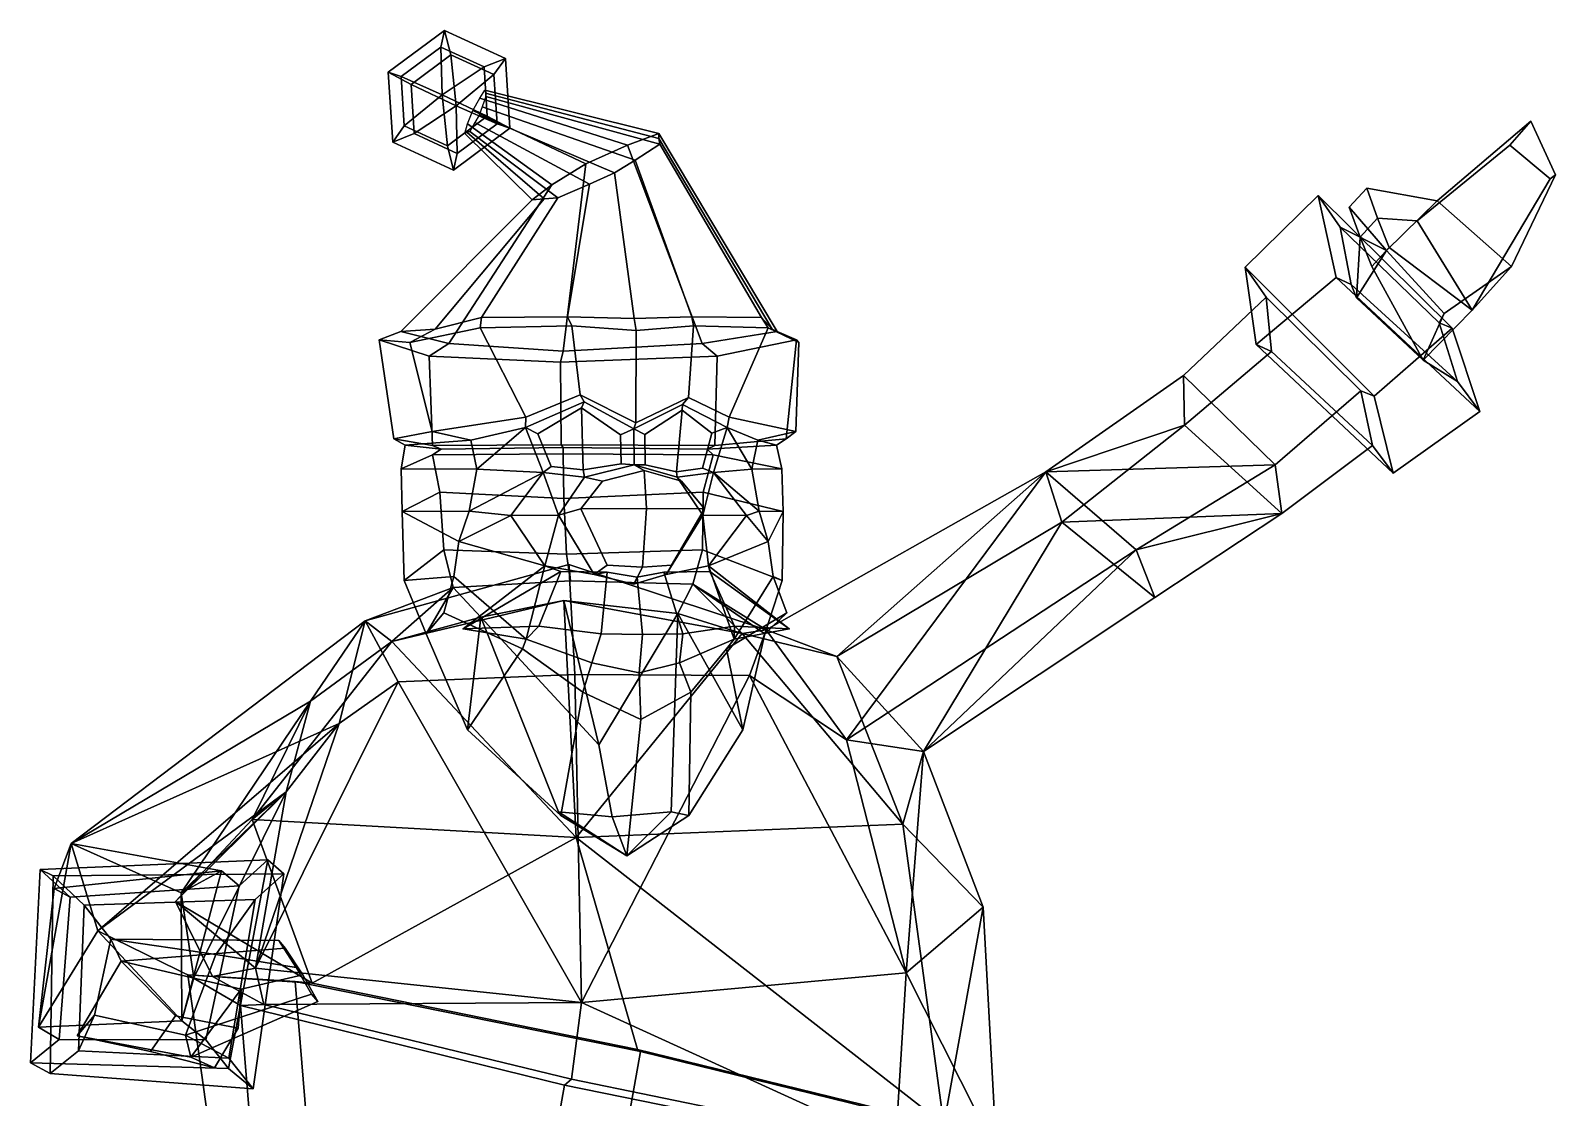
# Model space of a CAD drawing. Extents: x -173 to 304, y -159 to 346.
# Drawn here: x -172.7 to 303.9, y 11.9 to 345.6 of the extents above; entities that cross this region are included whole.
import ezdxf

# ---------------------------------------------------------------- set-up
doc = ezdxf.new("R2010")
doc.units = 0

msp = doc.modelspace()

# ---------------------------------------------------------------- linework, layer by layer
for p in [(-37.496025, 158.506531, 104.708649), (64.458618, 158.506531, 84.150986)]:
    msp.add_point(p)
for points in [[(-41.283913, 338.023224, 73.607979), (-43.246208, 345.615784, 59.832123), (-60.857697, 332.538391, 60.639252), (-53.737171, 328.776123, 74.178711)], [(-44.385933, 340.428711, 44.896694), (-56.839191, 331.18161, 45.467422), (-60.857697, 332.538391, 60.639252), (-43.246208, 345.615784, 59.832123)], [(-24.230688, 336.877014, 57.045498), (-30.939983, 334.249481, 42.926258), (-44.385933, 340.428711, 44.896694), (-43.246208, 345.615784, 59.832123)], [(-24.230688, 336.877014, 57.045498), (-43.246208, 345.615784, 59.832123), (-41.283913, 338.023224, 73.607979), (-27.837961, 331.843994, 71.637543)], [(-44.035641, 325.500549, 37.550667), (-56.839191, 331.18161, 45.467422), (-44.385933, 340.428711, 44.896694)], [(-30.939983, 334.249481, 42.926258), (-44.035641, 325.500549, 37.550667), (-44.385933, 340.428711, 44.896694)], [(-39.648716, 322.098663, 78.154572), (-41.283913, 338.023224, 73.607979), (-53.737171, 328.776123, 74.178711)], [(-29.947235, 318.82312, 41.526546), (-44.035641, 325.500549, 37.550667), (-30.939983, 334.249481, 42.926258)], [(-27.837961, 331.843994, 71.637543), (-41.283913, 338.023224, 73.607979), (-39.648716, 322.098663, 78.154572)], [(-22.826738, 315.060852, 55.06601), (-29.947235, 318.82312, 41.526546), (-30.939983, 334.249481, 42.926258), (-24.230688, 336.877014, 57.045498)], [(-22.826738, 315.060852, 55.06601), (-24.230688, 336.877014, 57.045498), (-27.837961, 331.843994, 71.637543), (-26.845215, 316.417633, 70.237831)], [(-52.744358, 313.349762, 72.778992), (-53.737171, 328.776123, 74.178711), (-60.857697, 332.538391, 60.639252), (-59.45372, 310.722229, 58.659763)], [(-55.846378, 315.755249, 44.067703), (-59.45372, 310.722229, 58.659763), (-60.857697, 332.538391, 60.639252), (-56.839191, 331.18161, 45.467422)], [(-44.035641, 325.500549, 37.550667), (-55.846378, 315.755249, 44.067703), (-56.839191, 331.18161, 45.467422)], [(-26.845215, 316.417633, 70.237831), (-27.837961, 331.843994, 71.637543), (-39.648716, 322.098663, 78.154572)], [(-42.400425, 309.576019, 42.097271), (-55.846378, 315.755249, 44.067703), (-44.035641, 325.500549, 37.550667)], [(-39.648716, 322.098663, 78.154572), (-53.737171, 328.776123, 74.178711), (-52.744358, 313.349762, 72.778992)], [(-29.947235, 318.82312, 41.526546), (-42.400425, 309.576019, 42.097271), (-44.035641, 325.500549, 37.550667)], [(-32.2939, 324.490021, 51.79018), (13.93744, 309.762726, 31.204933), (0.891523, 303.946228, 25.277655), (-34.441807, 320.638306, 49.308758)], [(-30.636913, 326.910767, 55.362747), (23.683327, 313.350616, 41.300564), (13.93744, 309.762726, 31.204933), (-32.2939, 324.490021, 51.79018)], [(-31.504763, 321.708954, 65.336769), (16.304045, 305.047699, 75.464516), (24.026379, 310.037445, 67.397293), (-30.340448, 324.921722, 63.29504)], [(-30.523581, 325.981689, 58.903038), (23.716928, 311.808594, 52.96854), (23.683327, 313.350616, 41.300564), (-30.636913, 326.910767, 55.362747)], [(-30.340448, 324.921722, 63.29504), (24.026379, 310.037445, 67.397293), (23.716928, 311.808594, 52.96854), (-30.523581, 325.981689, 58.903038)], [(-39.298405, 307.170532, 70.808556), (-39.648716, 322.098663, 78.154572), (-52.744358, 313.349762, 72.778992)], [(-26.845215, 316.417633, 70.237831), (-39.648716, 322.098663, 78.154572), (-39.298405, 307.170532, 70.808556)], [(-36.059605, 316.382751, 51.517788), (-34.441807, 320.638306, 49.308758), (0.891523, 303.946228, 25.277655), (-9.717953, 297.353638, 34.39558)], [(-32.498329, 319.157806, 66.505608), (9.82434, 301.100739, 80.438652), (16.304045, 305.047699, 75.464516), (-31.504763, 321.708954, 65.336769)], [(-40.438198, 301.983459, 55.873135), (-59.45372, 310.722229, 58.659763), (-55.846378, 315.755249, 44.067703), (-42.400425, 309.576019, 42.097271)], [(-22.826738, 315.060852, 55.06601), (-40.438198, 301.983459, 55.873135), (-42.400425, 309.576019, 42.097271), (-29.947235, 318.82312, 41.526546)], [(-22.826738, 315.060852, 55.06601), (-26.845215, 316.417633, 70.237831), (-39.298405, 307.170532, 70.808556), (-40.438198, 301.983459, 55.873135)], [(-36.929798, 313.36264, 54.907555), (-36.059605, 316.382751, 51.517788), (-9.717953, 297.353638, 34.39558), (-15.847307, 292.613739, 46.632465)], [(-33.774654, 316.822052, 65.172577), (-35.42347, 313.978363, 62.927364), (-7.904125, 293.287384, 71.704086), (2.045051, 297.567749, 77.387772)], [(-32.498329, 319.157806, 66.505608), (-33.774654, 316.822052, 65.172577), (2.045051, 297.567749, 77.387772), (9.82434, 301.100739, 80.438652)], [(289.62912, 309.755737, 59.337585), (296.177155, 317.232819, 46.43985), (266.977142, 292.312561, 10.718139), (260.639832, 286.055115, 40.45845)], [(303.915253, 300.445343, 37.965382), (290.173737, 271.771637, 2.652299), (266.977142, 292.312561, 10.718139), (296.177155, 317.232819, 46.43985)], [(302.201385, 299.244263, 55.131836), (303.915253, 300.445343, 37.965382), (296.177155, 317.232819, 46.43985), (289.62912, 309.755737, 59.337585)], [(-40.438198, 301.983459, 55.873135), (-39.298405, 307.170532, 70.808556), (-52.744358, 313.349762, 72.778992), (-59.45372, 310.722229, 58.659763)], [(-36.238209, 313.678528, 58.489674), (-36.929798, 313.36264, 54.907555), (-15.847307, 292.613739, 46.632465), (-12.181216, 292.977234, 57.810493)], [(-35.42347, 313.978363, 62.927364), (-36.238209, 313.678528, 58.489674), (-12.181216, 292.977234, 57.810493), (-7.904125, 293.287384, 71.704086)], [(37.239452, 247.776489, 10.051668), (13.93744, 309.762726, 31.204933), (23.683327, 313.350616, 41.300564), (60.648533, 251.505951, 27.047365)], [(55.76358, 255.835754, 80.28035), (24.026379, 310.037445, 67.397293), (16.304045, 305.047699, 75.464516), (33.957001, 256.034882, 97.906593)], [(60.648533, 251.505951, 27.047365), (23.683327, 313.350616, 41.300564), (23.716928, 311.808594, 52.96854), (59.086861, 252.239502, 51.023582)], [(59.086861, 252.239502, 51.023582), (23.716928, 311.808594, 52.96854), (24.026379, 310.037445, 67.397293), (55.76358, 255.835754, 80.28035)], [(-6.161663, 245.354004, -0.945846), (0.891523, 303.946228, 25.277655), (13.93744, 309.762726, 31.204933), (37.239452, 247.776489, 10.051668)], [(16.025425, 255.536102, 109.089844), (33.957001, 256.034882, 97.906593), (16.304045, 305.047699, 75.464516), (9.82434, 301.100739, 80.438652)], [(302.201385, 299.244263, 55.131836), (289.62912, 309.755737, 59.337585), (260.639832, 286.055115, 40.45845), (277.84729, 258.205719, 25.811733)], [(-6.161663, 245.354004, -0.945846), (-41.909847, 247.776489, 26.010967), (-9.717953, 297.353638, 34.39558), (0.891523, 303.946228, 25.277655)], [(16.025425, 255.536102, 109.089844), (9.82434, 301.100739, 80.438652), (2.045051, 297.567749, 77.387772), (-4.838723, 256.034882, 105.729179)], [(302.201385, 299.244263, 55.131836), (277.84729, 258.205719, 25.811733), (290.173737, 271.771637, 2.652299), (303.915253, 300.445343, 37.965382)], [(-41.909847, 247.776489, 26.010967), (-56.903709, 251.505951, 50.750053), (-15.847307, 292.613739, 46.632465), (-9.717953, 297.353638, 34.39558)], [(-31.771837, 255.835754, 97.930588), (-4.838723, 256.034882, 105.729179), (2.045051, 297.567749, 77.387772), (-7.904125, 293.287384, 71.704086)], [(248.291458, 286.901703, 52.864918), (244.941635, 296.300201, 48.99934), (239.457748, 290.388, 43.025261), (242.869614, 280.968506, 46.820148)], [(244.941635, 296.300201, 48.99934), (266.977142, 292.312561, 10.718139), (251.080414, 276.803833, -2.420623), (239.457748, 290.388, 43.025261)], [(248.291458, 286.901703, 52.864918), (260.639832, 286.055115, 40.45845), (266.977142, 292.312561, 10.718139), (244.941635, 296.300201, 48.99934)], [(-56.903709, 251.505951, 50.750053), (-46.172901, 252.239502, 72.247673), (-12.181216, 292.977234, 57.810493), (-15.847307, 292.613739, 46.632465)], [(-46.172901, 252.239502, 72.247673), (-31.771837, 255.835754, 97.930588), (-7.904125, 293.287384, 71.704086), (-12.181216, 292.977234, 57.810493)], [(210.379242, 247.448669, 43.227974), (235.405975, 268.419342, 48.809624), (229.72438, 294.009521, -19.296024), (206.929733, 271.631866, -24.691301)], [(271.63736, 252.481293, -38.86792), (247.202591, 231.250183, -45.882088), (206.929733, 271.631866, -24.691301), (229.72438, 294.009521, -19.296024)], [(235.405975, 268.419342, 48.809624), (240.062347, 266.222992, 38.039501), (236.609955, 284.138611, -12.936329), (229.72438, 294.009521, -19.296024)], [(271.63736, 252.481293, -38.86792), (229.72438, 294.009521, -19.296024), (236.609955, 284.138611, -12.936329), (267.510376, 254.148712, -28.382877)], [(290.173737, 271.771637, 2.652299), (269.173401, 257.146545, -5.994329), (251.080414, 276.803833, -2.420623), (266.977142, 292.312561, 10.718139)], [(242.869614, 280.968506, 46.820148), (239.457748, 290.388, 43.025261), (251.080414, 276.803833, -2.420623), (241.731888, 262.039368, 18.369913)], [(251.978378, 277.774536, 56.242447), (248.291458, 286.901703, 52.864918), (242.869614, 280.968506, 46.820148), (246.484116, 271.843079, 50.244354)], [(251.978378, 277.774536, 56.242447), (277.84729, 258.205719, 25.811733), (260.639832, 286.055115, 40.45845), (248.291458, 286.901703, 52.864918)], [(241.731888, 262.039368, 18.369913), (251.080414, 276.803833, -2.420623), (236.609955, 284.138611, -12.936329), (240.062347, 266.222992, 38.039501)], [(269.173401, 257.146545, -5.994329), (267.510376, 254.148712, -28.382877), (236.609955, 284.138611, -12.936329), (251.080414, 276.803833, -2.420623)], [(246.484116, 271.843079, 50.244354), (242.869614, 280.968506, 46.820148), (241.731888, 262.039368, 18.369913), (262.544037, 242.534973, 12.062569)], [(251.978378, 277.774536, 56.242447), (246.484116, 271.843079, 50.244354), (262.544037, 242.534973, 12.062569), (277.84729, 258.205719, 25.811733)], [(277.84729, 258.205719, 25.811733), (262.544037, 242.534973, 12.062569), (269.173401, 257.146545, -5.994329), (290.173737, 271.771637, 2.652299)], [(210.379242, 247.448669, 43.227974), (206.929733, 271.631866, -24.691301), (213.471085, 262.22406, -18.547455), (215.139481, 245.183838, 32.283344)], [(247.202591, 231.250183, -45.882088), (243.035965, 232.912262, -35.224274), (213.471085, 262.22406, -18.547455), (206.929733, 271.631866, -24.691301)], [(253.195465, 207.1633, 11.79357), (280.316284, 226.493927, 19.438385), (235.405975, 268.419342, 48.809624), (210.379242, 247.448669, 43.227974)], [(280.316284, 226.493927, 19.438385), (273.286713, 235.902344, 15.196597), (240.062347, 266.222992, 38.039501), (235.405975, 268.419342, 48.809624)], [(187.617676, 237.738525, -24.816879), (187.959061, 222.2388, 26.0058), (215.139481, 245.183838, 32.283344), (213.471085, 262.22406, -18.547455)], [(243.035965, 232.912262, -35.224274), (216.344604, 209.752075, -42.685368), (187.617676, 237.738525, -24.816879), (213.471085, 262.22406, -18.547455)], [(262.544037, 242.534973, 12.062569), (241.731888, 262.039368, 18.369913), (240.062347, 266.222992, 38.039501), (273.286713, 235.902344, 15.196597)], [(-32.142864, 252.659241, 102.375885), (-31.771837, 255.835754, 97.930588), (-46.172901, 252.239502, 72.247673), (-54.120277, 248.0513, 74.818253)], [(-17.886637, 224.675812, 102.717651), (-32.142864, 252.659241, 102.375885), (-54.120277, 248.0513, 74.818253), (-47.122204, 220.213684, 89.049683)], [(-3.543933, 253.24469, 110.184273), (-4.838723, 256.034882, 105.729179), (-31.771837, 255.835754, 97.930588), (-32.142864, 252.659241, 102.375885)], [(-0.875828, 231.631287, 111.49279), (-3.543933, 253.24469, 110.184273), (-32.142864, 252.659241, 102.375885), (-17.886637, 224.675812, 102.717651)], [(16.657692, 251.819489, 112.225533), (16.025425, 255.536102, 109.089844), (-4.838723, 256.034882, 105.729179), (-3.543933, 253.24469, 110.184273)], [(16.476906, 222.883392, 111.328934), (16.657692, 251.819489, 112.225533), (-3.543933, 253.24469, 110.184273), (-0.875828, 231.631287, 111.49279)], [(16.657692, 251.819489, 112.225533), (34.489799, 253.24469, 102.515327), (33.957001, 256.034882, 97.906593), (16.025425, 255.536102, 109.089844)], [(16.476906, 222.883392, 111.328934), (32.929108, 230.824066, 104.656395), (34.489799, 253.24469, 102.515327), (16.657692, 251.819489, 112.225533)], [(32.929108, 230.824066, 104.656395), (45.673222, 224.675812, 89.901749), (57.828236, 252.659241, 84.234528), (34.489799, 253.24469, 102.515327)], [(34.489799, 253.24469, 102.515327), (57.828236, 252.659241, 84.234528), (55.76358, 255.835754, 80.28035), (33.957001, 256.034882, 97.906593)], [(45.673222, 224.675812, 89.901749), (66.47303, 220.213684, 66.144859), (67.409393, 248.0513, 50.313572), (57.828236, 252.659241, 84.234528)], [(57.828236, 252.659241, 84.234528), (67.409393, 248.0513, 50.313572), (59.086861, 252.239502, 51.023582), (55.76358, 255.835754, 80.28035)], [(262.544037, 242.534973, 12.062569), (273.286713, 235.902344, 15.196597), (267.510376, 254.148712, -28.382877), (269.173401, 257.146545, -5.994329)], [(280.316284, 226.493927, 19.438385), (271.63736, 252.481293, -38.86792), (267.510376, 254.148712, -28.382877), (273.286713, 235.902344, 15.196597)], [(-54.120277, 248.0513, 74.818253), (-46.172901, 252.239502, 72.247673), (-56.903709, 251.505951, 50.750053), (-63.669109, 248.928925, 50.357964)], [(-63.669109, 248.928925, 50.357964), (-56.903709, 251.505951, 50.750053), (-41.909847, 247.776489, 26.010967), (-48.102051, 243.73584, 23.272282)], [(-47.122204, 220.213684, 89.049683), (-54.120277, 248.0513, 74.818253), (-63.669109, 248.928925, 50.357964), (-59.074295, 217.972473, 52.912022)], [(-59.074295, 217.972473, 52.912022), (-63.669109, 248.928925, 50.357964), (-48.102051, 243.73584, 23.272282), (-47.090946, 215.873901, 23.75709)], [(66.733368, 248.928925, 24.064211), (41.886539, 243.73584, 5.127398), (37.239452, 247.776489, 10.051668), (60.648533, 251.505951, 27.047365)], [(63.487312, 217.972473, 28.199266), (41.142315, 215.873901, 5.966144), (41.886539, 243.73584, 5.127398), (66.733368, 248.928925, 24.064211)], [(67.409393, 248.0513, 50.313572), (66.733368, 248.928925, 24.064211), (60.648533, 251.505951, 27.047365), (59.086861, 252.239502, 51.023582)], [(66.47303, 220.213684, 66.144859), (63.487312, 217.972473, 28.199266), (66.733368, 248.928925, 24.064211), (67.409393, 248.0513, 50.313572)], [(253.195465, 207.1633, 11.79357), (247.202591, 231.250183, -45.882088), (271.63736, 252.481293, -38.86792), (280.316284, 226.493927, 19.438385)], [(-48.102051, 243.73584, 23.272282), (-41.909847, 247.776489, 26.010967), (-6.161663, 245.354004, -0.945846), (-7.078587, 241.850586, -5.493284)], [(-47.090946, 215.873901, 23.75709), (-48.102051, 243.73584, 23.272282), (-7.078587, 241.850586, -5.493284), (-6.881846, 216.07074, -4.517563)], [(41.886539, 243.73584, 5.127398), (-7.078587, 241.850586, -5.493284), (-6.161663, 245.354004, -0.945846), (37.239452, 247.776489, 10.051668)], [(41.142315, 215.873901, 5.966144), (-6.881846, 216.07074, -4.517563), (-7.078587, 241.850586, -5.493284), (41.886539, 243.73584, 5.127398)], [(187.959061, 222.2388, 26.0058), (218.432999, 194.612915, 0.110539), (246.681824, 215.876312, 7.87964), (215.139481, 245.183838, 32.283344)], [(253.195465, 207.1633, 11.79357), (210.379242, 247.448669, 43.227974), (215.139481, 245.183838, 32.283344), (246.681824, 215.876312, 7.87964)], [(187.959061, 222.2388, 26.0058), (187.617676, 237.738525, -24.816879), (144.645447, 207.61319, -14.158962)], [(216.344604, 209.752075, -42.685368), (144.645447, 207.61319, -14.158962), (187.617676, 237.738525, -24.816879)], [(-0.875828, 231.631287, 111.49279), (-17.886637, 224.675812, 102.717651), (-17.976326, 221.4245, 100.791954), (0.355167, 229.454041, 109.66143)], [(-0.426419, 227.623535, 107.094772), (0.355167, 229.454041, 109.66143), (-17.976326, 221.4245, 100.791954), (-14.108002, 219.497131, 99.63475)], [(16.476906, 222.883392, 111.328934), (-0.875828, 231.631287, 111.49279), (0.355167, 229.454041, 109.66143), (15.880386, 221.075012, 108.370529)], [(-0.426419, 227.623535, 107.094772), (11.762663, 219.214417, 106.086624), (15.880386, 221.075012, 108.370529), (0.355167, 229.454041, 109.66143)], [(16.476906, 222.883392, 111.328934), (15.880386, 221.075012, 108.370529), (31.084614, 228.64682, 103.44516), (32.929108, 230.824066, 104.656395)], [(32.929108, 230.824066, 104.656395), (31.084614, 228.64682, 103.44516), (45.009659, 221.4245, 88.091751), (45.673222, 224.675812, 89.901749)], [(218.432999, 194.612915, 0.110539), (216.344604, 209.752075, -42.685368), (243.035965, 232.912262, -35.224274), (246.681824, 215.876312, 7.87964)], [(253.195465, 207.1633, 11.79357), (246.681824, 215.876312, 7.87964), (243.035965, 232.912262, -35.224274), (247.202591, 231.250183, -45.882088)], [(-35.10878, 217.546173, 87.080986), (-17.976326, 221.4245, 100.791954), (-17.886637, 224.675812, 102.717651), (-47.122204, 220.213684, 89.049683)], [(-0.000454, 208.180939, 104.657249), (-0.426419, 227.623535, 107.094772), (-14.108002, 219.497131, 99.63475), (-9.912318, 209.239624, 101.485962)], [(11.762663, 219.214417, 106.086624), (-0.426419, 227.623535, 107.094772), (-0.000454, 208.180939, 104.657249), (11.885447, 210.079224, 106.695564)], [(31.014458, 226.933502, 100.532822), (31.084614, 228.64682, 103.44516), (15.880386, 221.075012, 108.370529), (19.271719, 219.329224, 104.759392)], [(19.271719, 219.329224, 104.759392), (19.431765, 209.802002, 105.553131), (29.183376, 207.584137, 98.114792), (31.014458, 226.933502, 100.532822)], [(29.183376, 207.584137, 98.114792), (37.319611, 208.733459, 90.08773), (40.267666, 219.677734, 86.120552), (31.014458, 226.933502, 100.532822)], [(31.014458, 226.933502, 100.532822), (40.267666, 219.677734, 86.120552), (45.009659, 221.4245, 88.091751), (31.084614, 228.64682, 103.44516)], [(54.635391, 217.546173, 68.98539), (66.47303, 220.213684, 66.144859), (45.673222, 224.675812, 89.901749), (45.009659, 221.4245, 88.091751)], [(-47.122204, 220.213684, 89.049683), (-59.074295, 217.972473, 52.912022), (-55.598186, 215.929016, 53.428001), (-35.10878, 217.546173, 87.080986)], [(-33.138683, 208.421509, 86.870903), (-17.976326, 221.4245, 100.791954), (-35.10878, 217.546173, 87.080986)], [(-12.504834, 207.375, 102.984024), (-17.976326, 221.4245, 100.791954), (-33.138683, 208.421509, 86.870903)], [(-9.912318, 209.239624, 101.485962), (-14.108002, 219.497131, 99.63475), (-17.976326, 221.4245, 100.791954), (-12.504834, 207.375, 102.984024)], [(11.885447, 210.079224, 106.695564), (16.031761, 209.753601, 109.121269), (15.880386, 221.075012, 108.370529), (11.762663, 219.214417, 106.086624)], [(19.431765, 209.802002, 105.553131), (19.271719, 219.329224, 104.759392), (15.880386, 221.075012, 108.370529), (16.031761, 209.753601, 109.121269)], [(37.319611, 208.733459, 90.08773), (40.815155, 207.375, 92.232826), (45.009659, 221.4245, 88.091751), (40.267666, 219.677734, 86.120552)], [(40.815155, 207.375, 92.232826), (52.73782, 208.421509, 69.555168), (45.009659, 221.4245, 88.091751)], [(52.73782, 208.421509, 69.555168), (54.635391, 217.546173, 68.98539), (45.009659, 221.4245, 88.091751)], [(66.47303, 220.213684, 66.144859), (54.635391, 217.546173, 68.98539), (60.482769, 215.929016, 30.021975), (63.487312, 217.972473, 28.199266)], [(187.959061, 222.2388, 26.0058), (144.645447, 207.61319, -14.158962), (149.619995, 191.848267, 30.580355)], [(218.432999, 194.612915, 0.110539), (187.959061, 222.2388, 26.0058), (149.619995, 191.848267, 30.580355)], [(-59.074295, 217.972473, 52.912022), (-47.090946, 215.873901, 23.75709), (-44.357807, 214.736633, 24.228065), (-55.598186, 215.929016, 53.428001)], [(-35.10878, 217.546173, 87.080986), (-55.598186, 215.929016, 53.428001), (-56.871418, 208.489899, 54.72467), (-33.138683, 208.421509, 86.870903)], [(-56.871418, 208.489899, 54.72467), (-55.598186, 215.929016, 53.428001), (-44.357807, 214.736633, 24.228065), (-47.073097, 212.895996, 22.460569)], [(-47.090946, 215.873901, 23.75709), (-6.881846, 216.07074, -4.517563), (-6.168934, 215.228943, -0.981917), (-44.357807, 214.736633, 24.228065)], [(-47.073097, 212.895996, 22.460569), (-44.357807, 214.736633, 24.228065), (-6.168934, 215.228943, -0.981917), (-6.204508, 213.190247, -1.158346)], [(41.142315, 215.873901, 5.966144), (38.805244, 214.736633, 7.459453), (-6.168934, 215.228943, -0.981917), (-6.881846, 216.07074, -4.517563)], [(40.623428, 212.895996, 4.777848), (-6.204508, 213.190247, -1.158346), (-6.168934, 215.228943, -0.981917), (38.805244, 214.736633, 7.459453)], [(63.487312, 217.972473, 28.199266), (60.482769, 215.929016, 30.021975), (38.805244, 214.736633, 7.459453), (41.142315, 215.873901, 5.966144)], [(62.158989, 208.489899, 30.723928), (40.623428, 212.895996, 4.777848), (38.805244, 214.736633, 7.459453), (60.482769, 215.929016, 30.021975)], [(54.635391, 217.546173, 68.98539), (52.73782, 208.421509, 69.555168), (62.158989, 208.489899, 30.723928), (60.482769, 215.929016, 30.021975)], [(-56.525936, 195.246643, 56.548283), (-56.871418, 208.489899, 54.72467), (-47.073097, 212.895996, 22.460569), (-44.73214, 201.238708, 20.183874)], [(-44.73214, 201.238708, 20.183874), (-47.073097, 212.895996, 22.460569), (-6.204508, 213.190247, -1.158346), (-5.983163, 199.282532, -0.060623)], [(37.583138, 201.238708, 3.586203), (-5.983163, 199.282532, -0.060623), (-6.204508, 213.190247, -1.158346), (40.623428, 212.895996, 4.777848)], [(-0.000454, 208.180939, 104.657249), (0.455121, 205.940918, 106.750237), (16.031761, 209.753601, 109.121269), (11.885447, 210.079224, 106.695564)], [(19.122152, 208.016052, 123.140671), (16.031761, 209.753601, 109.121269), (0.455121, 205.940918, 106.750237), (6.036869, 204.668732, 122.107315)], [(29.183376, 207.584137, 98.114792), (19.431765, 209.802002, 105.553131), (16.031761, 209.753601, 109.121269), (29.472479, 205.940918, 100.899307)], [(19.122152, 208.016052, 123.140671), (30.784548, 204.668732, 117.117302), (29.472479, 205.940918, 100.899307), (16.031761, 209.753601, 109.121269)], [(62.54718, 195.246643, 32.538933), (37.583138, 201.238708, 3.586203), (40.623428, 212.895996, 4.777848), (62.158989, 208.489899, 30.723928)], [(216.344604, 209.752075, -42.685368), (172.849854, 183.180084, -28.567759), (144.645447, 207.61319, -14.158962)], [(218.432999, 194.612915, 0.110539), (172.849854, 183.180084, -28.567759), (216.344604, 209.752075, -42.685368)], [(-33.138683, 208.421509, 86.870903), (-56.871418, 208.489899, 54.72467), (-56.525936, 195.246643, 56.548283), (-35.625412, 195.329956, 86.891663)], [(-35.625412, 195.329956, 86.891663), (-12.504834, 207.375, 102.984024), (-33.138683, 208.421509, 86.870903)], [(-22.557676, 193.946106, 107.917679), (-12.504834, 207.375, 102.984024), (-35.625412, 195.329956, 86.891663)], [(-22.557676, 193.946106, 107.917679), (-7.614245, 194.025269, 108.002953), (-12.504834, 207.375, 102.984024)], [(-0.000454, 208.180939, 104.657249), (-9.912318, 209.239624, 101.485962), (-12.504834, 207.375, 102.984024), (0.455121, 205.940918, 106.750237)], [(-7.614245, 194.025269, 108.002953), (0.455121, 205.940918, 106.750237), (-12.504834, 207.375, 102.984024)], [(-0.704619, 196.077698, 124.474243), (6.036869, 204.668732, 122.107315), (0.455121, 205.940918, 106.750237), (-7.614245, 194.025269, 108.002953)], [(19.881172, 196.101746, 126.904991), (19.122152, 208.016052, 123.140671), (6.036869, 204.668732, 122.107315), (-0.704619, 196.077698, 124.474243)], [(19.881172, 196.101746, 126.904991), (37.9165, 196.077698, 116.686859), (30.784548, 204.668732, 117.117302), (19.122152, 208.016052, 123.140671)], [(29.183376, 207.584137, 98.114792), (29.472479, 205.940918, 100.899307), (40.815155, 207.375, 92.232826), (37.319611, 208.733459, 90.08773)], [(37.396782, 194.025269, 98.927139), (40.815155, 207.375, 92.232826), (29.472479, 205.940918, 100.899307)], [(37.9165, 196.077698, 116.686859), (37.396782, 194.025269, 98.927139), (29.472479, 205.940918, 100.899307), (30.784548, 204.668732, 117.117302)], [(51.139534, 193.946106, 93.057716), (40.815155, 207.375, 92.232826), (37.396782, 194.025269, 98.927139)], [(55.038292, 195.329956, 68.610657), (52.73782, 208.421509, 69.555168), (40.815155, 207.375, 92.232826)], [(51.139534, 193.946106, 93.057716), (55.038292, 195.329956, 68.610657), (40.815155, 207.375, 92.232826)], [(52.73782, 208.421509, 69.555168), (55.038292, 195.329956, 68.610657), (62.54718, 195.246643, 32.538933), (62.158989, 208.489899, 30.723928)], [(79.325607, 149.852173, 36.84972), (144.645447, 207.61319, -14.158962), (57.183811, 158.181702, -19.75561)], [(82.344208, 123.844482, -36.384079), (57.183811, 158.181702, -19.75561), (144.645447, 207.61319, -14.158962)], [(79.325607, 149.852173, 36.84972), (149.619995, 191.848267, 30.580355), (144.645447, 207.61319, -14.158962)], [(82.344208, 123.844482, -36.384079), (144.645447, 207.61319, -14.158962), (172.849854, 183.180084, -28.567759)], [(-55.933014, 173.665527, 57.281212), (-56.525936, 195.246643, 56.548283), (-44.73214, 201.238708, 20.183874), (-43.466751, 183.185272, 22.448946)], [(-43.466751, 183.185272, 22.448946), (-44.73214, 201.238708, 20.183874), (-5.983163, 199.282532, -0.060623), (-5.191408, 181.819397, 3.866048)], [(37.294373, 183.185272, 6.164649), (-5.191408, 181.819397, 3.866048), (-5.983163, 199.282532, -0.060623), (37.583138, 201.238708, 3.586203)], [(62.284615, 173.665527, 33.444355), (37.294373, 183.185272, 6.164649), (37.583138, 201.238708, 3.586203), (62.54718, 195.246643, 32.538933)], [(7.492544, 178.453156, 117.447517), (-0.704619, 196.077698, 124.474243), (-7.614245, 194.025269, 108.002953), (3.512118, 175.449829, 105.042572)], [(18.595634, 177.804077, 120.529434), (19.881172, 196.101746, 126.904991), (-0.704619, 196.077698, 124.474243), (7.492544, 178.453156, 117.447517)], [(18.595634, 177.804077, 120.529434), (27.636871, 178.453156, 113.385704), (37.9165, 196.077698, 116.686859), (19.881172, 196.101746, 126.904991)], [(27.636871, 178.453156, 113.385704), (25.992599, 175.449829, 100.509705), (37.396782, 194.025269, 98.927139), (37.9165, 196.077698, 116.686859)], [(-35.625412, 195.329956, 86.891663), (-56.525936, 195.246643, 56.548283), (-38.787003, 185.822998, 86.723976)], [(-40.37854, 174.892029, 86.95472), (-38.787003, 185.822998, 86.723976), (-56.525936, 195.246643, 56.548283), (-55.933014, 173.665527, 57.281212)], [(-38.787003, 185.822998, 86.723976), (-22.557676, 193.946106, 107.917679), (-35.625412, 195.329956, 86.891663)], [(-11.980236, 178.213654, 102.21154), (-22.557676, 193.946106, 107.917679), (-38.787003, 185.822998, 86.723976)], [(-11.980236, 178.213654, 102.21154), (-7.614245, 194.025269, 108.002953), (-22.557676, 193.946106, 107.917679)], [(3.512118, 175.449829, 105.042572), (-7.614245, 194.025269, 108.002953), (-11.980236, 178.213654, 102.21154)], [(25.992599, 175.449829, 100.509705), (39.177364, 178.213654, 91.896355), (37.396782, 194.025269, 98.927139)], [(39.177364, 178.213654, 91.896355), (51.139534, 193.946106, 93.057716), (37.396782, 194.025269, 98.927139)], [(39.177364, 178.213654, 91.896355), (57.887867, 185.822998, 67.230904), (51.139534, 193.946106, 93.057716)], [(57.887867, 185.822998, 67.230904), (55.038292, 195.329956, 68.610657), (51.139534, 193.946106, 93.057716)], [(55.038292, 195.329956, 68.610657), (57.887867, 185.822998, 67.230904), (62.54718, 195.246643, 32.538933)], [(59.444462, 174.892029, 66.826874), (62.284615, 173.665527, 33.444355), (62.54718, 195.246643, 32.538933), (57.887867, 185.822998, 67.230904)], [(106.396942, 120.148743, 2.873093), (149.619995, 191.848267, 30.580355), (79.325607, 149.852173, 36.84972)], [(178.696472, 168.271301, 9.074382), (149.619995, 191.848267, 30.580355), (106.396942, 120.148743, 2.873093)], [(218.432999, 194.612915, 0.110539), (149.619995, 191.848267, 30.580355), (178.696472, 168.271301, 9.074382)], [(218.432999, 194.612915, 0.110539), (178.696472, 168.271301, 9.074382), (172.849854, 183.180084, -28.567759)], [(-48.997593, 156.958466, 59.659317), (-55.933014, 173.665527, 57.281212), (-43.466751, 183.185272, 22.448946), (-40.579861, 171.384766, 15.230536)], [(-40.579861, 171.384766, 15.230536), (-43.466751, 183.185272, 22.448946), (-5.191408, 181.819397, 3.866048), (-3.933838, 173.469543, -6.442334)], [(-40.37854, 174.892029, 86.95472), (-17.811527, 155.240356, 109.252831), (-11.980236, 178.213654, 102.21154), (-38.787003, 185.822998, 86.723976)], [(34.329155, 172.46106, 10.484056), (-3.933838, 173.469543, -6.442334), (-5.191408, 181.819397, 3.866048), (37.294373, 183.185272, 6.164649)], [(56.812653, 156.958466, 38.32423), (34.329155, 172.46106, 10.484056), (37.294373, 183.185272, 6.164649), (62.284615, 173.665527, 33.444355)], [(59.444462, 174.892029, 66.826874), (57.887867, 185.822998, 67.230904), (39.177364, 178.213654, 91.896355), (47.281624, 155.240356, 96.127747)], [(106.396942, 120.148743, 2.873093), (82.344208, 123.844482, -36.384079), (172.849854, 183.180084, -28.567759)], [(178.696472, 168.271301, 9.074382), (106.396942, 120.148743, 2.873093), (172.849854, 183.180084, -28.567759)], [(-4.387678, 178.652618, -25.695349), (-2.510288, 144.213898, -58.528946), (-57.730793, 141.920715, -53.482315), (-68.114708, 160.961426, -19.320841)], [(-4.387678, 178.652618, -25.695349), (-68.114708, 160.961426, -19.320841), (-40.579861, 171.384766, 15.230536), (-3.933838, 173.469543, -6.442334)], [(-6.901168, 176.451385, 115.429741), (-11.980236, 178.213654, 102.21154), (-37.496025, 158.506531, 104.708649)], [(-37.496025, 158.506531, 104.708649), (-11.980236, 178.213654, 102.21154), (-17.811527, 155.240356, 109.252831)], [(-13.840132, 159.349243, 118.845421), (-6.901168, 176.451385, 115.429741), (-37.496025, 158.506531, 104.708649)], [(7.528115, 176.18634, 112.633179), (-6.901168, 176.451385, 115.429741), (-13.840132, 159.349243, 118.845421), (5.716269, 156.946838, 123.686913)], [(-6.901168, 176.451385, 115.429741), (7.528115, 176.18634, 112.633179), (3.512118, 175.449829, 105.042572), (-11.980236, 178.213654, 102.21154)], [(-4.387678, 178.652618, -25.695349), (57.183811, 158.181702, -19.75561), (52.039246, 143.907654, -52.07951), (-2.510288, 144.213898, -58.528946)], [(-3.933838, 173.469543, -6.442334), (34.329155, 172.46106, 10.484056), (57.183811, 158.181702, -19.75561), (-4.387678, 178.652618, -25.695349)], [(18.595634, 177.804077, 120.529434), (7.492544, 178.453156, 117.447517), (3.512118, 175.449829, 105.042572), (15.90858, 172.518677, 108.510353)], [(18.595634, 177.804077, 120.529434), (15.90858, 172.518677, 108.510353), (25.992599, 175.449829, 100.509705), (27.636871, 178.453156, 113.385704)], [(39.617416, 176.451385, 106.049942), (39.177364, 178.213654, 91.896355), (25.992599, 175.449829, 100.509705), (25.231882, 176.18634, 109.063477)], [(25.231882, 176.18634, 109.063477), (31.185648, 156.946838, 118.551384), (47.337822, 159.349243, 106.509781), (39.617416, 176.451385, 106.049942)], [(39.617416, 176.451385, 106.049942), (64.458618, 158.506531, 84.150986), (39.177364, 178.213654, 91.896355)], [(64.458618, 158.506531, 84.150986), (47.281624, 155.240356, 96.127747), (39.177364, 178.213654, 91.896355)], [(47.337822, 159.349243, 106.509781), (64.458618, 158.506531, 84.150986), (39.617416, 176.451385, 106.049942)], [(-48.997593, 156.958466, 59.659317), (-43.456234, 163.559845, 90.527817), (-40.37854, 174.892029, 86.95472), (-55.933014, 173.665527, 57.281212)], [(-40.37854, 174.892029, 86.95472), (-43.456234, 163.559845, 90.527817), (-18.937988, 152.239746, 100.209869), (-17.811527, 155.240356, 109.252831)], [(16.916281, 174.705566, 113.507996), (15.90858, 172.518677, 108.510353), (3.512118, 175.449829, 105.042572), (7.528115, 176.18634, 112.633179)], [(5.716269, 156.946838, 123.686913), (18.585075, 156.726715, 121.784294), (16.916281, 174.705566, 113.507996), (7.528115, 176.18634, 112.633179)], [(16.916281, 174.705566, 113.507996), (25.231882, 176.18634, 109.063477), (25.992599, 175.449829, 100.509705), (15.90858, 172.518677, 108.510353)], [(31.185648, 156.946838, 118.551384), (25.231882, 176.18634, 109.063477), (16.916281, 174.705566, 113.507996), (18.585075, 156.726715, 121.784294)], [(49.950714, 126.929077, 55.280369), (29.59334, 163.335663, 35.03463), (34.329155, 172.46106, 10.484056), (56.812653, 156.958466, 38.32423)], [(49.763012, 157.078278, 39.977848), (34.329155, 172.46106, 10.484056), (29.59334, 163.335663, 35.03463)], [(57.183811, 158.181702, -19.75561), (34.329155, 172.46106, 10.484056), (49.763012, 157.078278, 39.977848)], [(59.444462, 174.892029, 66.826874), (47.281624, 155.240356, 96.127747), (44.815781, 152.239746, 87.354851), (63.666309, 163.559845, 68.928123)], [(56.812653, 156.958466, 38.32423), (62.284615, 173.665527, 33.444355), (59.444462, 174.892029, 66.826874), (63.666309, 163.559845, 68.928123)], [(-68.114708, 160.961426, -19.320841), (-59.727741, 154.580383, 38.214321), (-40.579861, 171.384766, 15.230536)], [(-59.727741, 154.580383, 38.214321), (-31.939043, 162.109558, 40.441647), (-40.579861, 171.384766, 15.230536)], [(-5.98955, 167.316895, 41.885544), (-31.939043, 162.109558, 40.441647), (-59.727741, 154.580383, 38.214321)], [(-2.141351, 93.262695, 115.541527), (-5.98955, 167.316895, 41.885544), (-59.727741, 154.580383, 38.214321)], [(-36.101055, 126.929077, 72.631447), (-48.997593, 156.958466, 59.659317), (-40.579861, 171.384766, 15.230536), (-31.939043, 162.109558, 40.441647)], [(4.9058, 122.270538, 53.94265), (-31.939043, 162.109558, 40.441647), (-5.98955, 167.316895, 41.885544)], [(4.9058, 122.270538, 53.94265), (-5.98955, 167.316895, 41.885544), (29.59334, 163.335663, 35.03463)], [(-5.98955, 167.316895, 41.885544), (49.763012, 157.078278, 39.977848), (29.59334, 163.335663, 35.03463)], [(-2.141351, 93.262695, 115.541527), (49.763012, 157.078278, 39.977848), (-5.98955, 167.316895, 41.885544)], [(-18.937988, 152.239746, 100.209869), (-43.456234, 163.559845, 90.527817), (-48.997593, 156.958466, 59.659317), (-36.101055, 126.929077, 72.631447)], [(-6.884967, 100.159531, 98.473679), (-36.101055, 126.929077, 72.631447), (-31.939043, 162.109558, 40.441647), (-7.653537, 101.240234, 82.423927)], [(-7.653537, 101.240234, 82.423927), (-31.939043, 162.109558, 40.441647), (4.9058, 122.270538, 53.94265), (9.076807, 99.711548, 74.62854)], [(27.520727, 101.240234, 75.331551), (9.076807, 99.711548, 74.62854), (4.9058, 122.270538, 53.94265), (29.59334, 163.335663, 35.03463)], [(33.031742, 100.159531, 90.425056), (27.520727, 101.240234, 75.331551), (29.59334, 163.335663, 35.03463), (49.950714, 126.929077, 55.280369)], [(44.815781, 152.239746, 87.354851), (49.950714, 126.929077, 55.280369), (56.812653, 156.958466, 38.32423), (63.666309, 163.559845, 68.928123)], [(-85.20768, 135.840729, 29.452942), (-68.114708, 160.961426, -19.320841), (-159.996109, 91.353424, -40.090263)], [(-76.26165, 128.860962, -39.895031), (-159.996109, 91.353424, -40.090263), (-68.114708, 160.961426, -19.320841)], [(-85.20768, 135.840729, 29.452942), (-59.727741, 154.580383, 38.214321), (-68.114708, 160.961426, -19.320841)], [(-76.26165, 128.860962, -39.895031), (-68.114708, 160.961426, -19.320841), (-57.730793, 141.920715, -53.482315)], [(-17.811527, 155.240356, 109.252831), (-13.840132, 159.349243, 118.845421), (-37.496025, 158.506531, 104.708649)], [(5.716269, 156.946838, 123.686913), (-13.840132, 159.349243, 118.845421), (-17.811527, 155.240356, 109.252831), (2.732161, 147.892578, 113.95488)], [(31.185648, 156.946838, 118.551384), (30.165274, 147.892578, 108.423393), (47.281624, 155.240356, 96.127747), (47.337822, 159.349243, 106.509781)], [(47.281624, 155.240356, 96.127747), (64.458618, 158.506531, 84.150986), (47.337822, 159.349243, 106.509781)], [(79.325607, 149.852173, 36.84972), (57.183811, 158.181702, -19.75561), (49.763012, 157.078278, 39.977848)], [(82.344208, 123.844482, -36.384079), (52.039246, 143.907654, -52.07951), (57.183811, 158.181702, -19.75561)], [(-2.141351, 93.262695, 115.541527), (-59.727741, 154.580383, 38.214321), (-103.430183, 98.917999, 83.639351)], [(-103.430183, 98.917999, 83.639351), (-59.727741, 154.580383, 38.214321), (-85.20768, 135.840729, 29.452942)], [(-0.026894, 138.693787, 116.371552), (2.732161, 147.892578, 113.95488), (-17.811527, 155.240356, 109.252831), (-18.937988, 152.239746, 100.209869)], [(-2.141351, 93.262695, 115.541527), (99.974632, 97.451813, 83.609901), (49.763012, 157.078278, 39.977848)], [(18.585075, 156.726715, 121.784294), (5.716269, 156.946838, 123.686913), (2.732161, 147.892578, 113.95488), (17.515524, 144.792999, 116.479904)], [(18.585075, 156.726715, 121.784294), (17.515524, 144.792999, 116.479904), (30.165274, 147.892578, 108.423393), (31.185648, 156.946838, 118.551384)], [(33.645241, 138.693787, 109.582062), (44.815781, 152.239746, 87.354851), (47.281624, 155.240356, 96.127747), (30.165274, 147.892578, 108.423393)], [(99.974632, 97.451813, 83.609901), (79.325607, 149.852173, 36.84972), (49.763012, 157.078278, 39.977848)], [(-6.884967, 100.159531, 98.473679), (-0.026894, 138.693787, 116.371552), (-18.937988, 152.239746, 100.209869), (-36.101055, 126.929077, 72.631447)], [(18.026825, 130.195251, 119.015678), (17.515524, 144.792999, 116.479904), (2.732161, 147.892578, 113.95488), (-0.026894, 138.693787, 116.371552)], [(18.026825, 130.195251, 119.015678), (33.645241, 138.693787, 109.582062), (30.165274, 147.892578, 108.423393), (17.515524, 144.792999, 116.479904)], [(33.031742, 100.159531, 90.425056), (49.950714, 126.929077, 55.280369), (44.815781, 152.239746, 87.354851), (33.645241, 138.693787, 109.582062)], [(99.974632, 97.451813, 83.609901), (106.396942, 120.148743, 2.873093), (79.325607, 149.852173, 36.84972)], [(-0.437988, 41.637131, -96.06192), (-57.730793, 141.920715, -53.482315), (-2.510288, 144.213898, -58.528946)], [(-0.437988, 41.637131, -96.06192), (-2.510288, 144.213898, -58.528946), (52.039246, 143.907654, -52.07951)], [(101.025726, 50.951355, -63.288445), (-0.437988, 41.637131, -96.06192), (52.039246, 143.907654, -52.07951)], [(101.025726, 50.951355, -63.288445), (52.039246, 143.907654, -52.07951), (82.344208, 123.844482, -36.384079)], [(-102.379089, 52.417557, -63.258995), (-57.730793, 141.920715, -53.482315), (-0.437988, 41.637131, -96.06192)], [(-102.379089, 52.417557, -63.258995), (-76.26165, 128.860962, -39.895031), (-57.730793, 141.920715, -53.482315)], [(13.653542, 87.566895, 97.326607), (18.026825, 130.195251, 119.015678), (-0.026894, 138.693787, 116.371552), (-6.884967, 100.159531, 98.473679)], [(13.653542, 87.566895, 97.326607), (33.031742, 100.159531, 90.425056), (33.645241, 138.693787, 109.582062), (18.026825, 130.195251, 119.015678)], [(-85.20768, 135.840729, 29.452942), (-159.996109, 91.353424, -40.090263), (-125.604996, 75.958344, -4.891431)], [(-92.82486, 107.528046, -9.936958), (-85.20768, 135.840729, 29.452942), (-125.604996, 75.958344, -4.891431)], [(-103.430183, 98.917999, 83.639351), (-85.20768, 135.840729, 29.452942), (-92.82486, 107.528046, -9.936958)], [(-76.26165, 128.860962, -39.895031), (-151.635727, 64.07666, -71.766075), (-159.996109, 91.353424, -40.090263)], [(-92.82486, 107.528046, -9.936958), (-151.635727, 64.07666, -71.766075), (-76.26165, 128.860962, -39.895031)], [(-102.379089, 52.417557, -63.258995), (-92.82486, 107.528046, -9.936958), (-76.26165, 128.860962, -39.895031)], [(101.025726, 50.951355, -63.288445), (82.344208, 123.844482, -36.384079), (106.396942, 120.148743, 2.873093)], [(99.974632, 97.451813, 83.609901), (125.075035, 71.428101, 1.953817), (106.396942, 120.148743, 2.873093)], [(125.075035, 71.428101, 1.953817), (101.025726, 50.951355, -63.288445), (106.396942, 120.148743, 2.873093)], [(-121.616959, 49.327209, -43.28455), (-151.635727, 64.07666, -71.766075), (-92.82486, 107.528046, -9.936958)], [(-103.430183, 98.917999, 83.639351), (-92.82486, 107.528046, -9.936958), (-127.362106, 73.247742, 1.990363)], [(-127.362106, 73.247742, 1.990363), (-92.82486, 107.528046, -9.936958), (-102.379089, 52.417557, -63.258995)], [(-121.616959, 49.327209, -43.28455), (-92.82486, 107.528046, -9.936958), (-125.604996, 75.958344, -4.891431)], [(13.653542, 87.566895, 97.326607), (-7.653537, 101.240234, 82.423927), (9.076807, 99.711548, 74.62854)], [(13.653542, 87.566895, 97.326607), (-6.884967, 100.159531, 98.473679), (-7.653537, 101.240234, 82.423927)], [(13.653542, 87.566895, 97.326607), (9.076807, 99.711548, 74.62854), (27.520727, 101.240234, 75.331551)], [(13.653542, 87.566895, 97.326607), (27.520727, 101.240234, 75.331551), (33.031742, 100.159531, 90.425056)], [(-84.658989, 47.713364, 86.182297), (-103.430183, 98.917999, 83.639351), (-127.362106, 73.247742, 1.990363)], [(-84.658989, 47.713364, 86.182297), (-2.141351, 93.262695, 115.541527), (-103.430183, 98.917999, 83.639351)], [(112.764603, 3.508865, 62.947292), (99.974632, 97.451813, 83.609901), (-2.141351, 93.262695, 115.541527)], [(112.764603, 3.508865, 62.947292), (125.075035, 71.428101, 1.953817), (99.974632, 97.451813, 83.609901)], [(-170.21637, 33.929047, 7.855897), (-165.236954, 77.34848, 12.065269), (-159.996109, 91.353424, -40.090263)], [(-170.21637, 33.929047, 7.855897), (-159.996109, 91.353424, -40.090263), (-151.635727, 64.07666, -71.766075)], [(-113.031281, 82.856903, 3.84773), (-159.996109, 91.353424, -40.090263), (-165.236954, 77.34848, 12.065269)], [(-113.031281, 82.856903, 3.84773), (-125.604996, 75.958344, -4.891431), (-159.996109, 91.353424, -40.090263)], [(-84.658989, 47.713364, 86.182297), (17.012136, 26.972748, 104.537407), (-2.141351, 93.262695, 115.541527)], [(112.764603, 3.508865, 62.947292), (-2.141351, 93.262695, 115.541527), (17.012136, 26.972748, 104.537407)], [(-98.490173, 86.318329, 38.652611), (-169.645554, 83.261276, 50.371063), (-165.626114, 81.252838, 82.453362), (-93.540947, 81.860809, 71.10099)], [(-98.490173, 86.318329, 38.652611), (-107.491386, 78.181, 39.232807), (-160.320663, 74.57991, 47.778172), (-169.645554, 83.261276, 50.371063)], [(-110.829704, 21.036713, 33.147285), (-117.858093, 29.941498, 35.376514), (-107.491386, 78.181, 39.232807), (-98.490173, 86.318329, 38.652611)], [(-110.829704, 21.036713, 33.147285), (-98.490173, 86.318329, 38.652611), (-93.540947, 81.860809, 71.10099), (-103.132111, 14.648605, 65.821342)], [(-166.532104, 19.409195, 76.217026), (-165.626114, 81.252838, 82.453362), (-169.645554, 83.261276, 50.371063), (-172.673904, 22.846344, 43.85223)], [(-172.673904, 22.846344, 43.85223), (-169.645554, 83.261276, 50.371063), (-160.320663, 74.57991, 47.778172), (-163.691177, 30.096176, 43.171913)], [(-166.532104, 19.409195, 76.217026), (-157.707932, 26.581619, 75.554573), (-155.920578, 72.101959, 79.741241), (-165.626114, 81.252838, 82.453362)], [(-93.540947, 81.860809, 71.10099), (-165.626114, 81.252838, 82.453362), (-155.920578, 72.101959, 79.741241), (-102.411598, 73.893448, 71.678795)], [(-165.236954, 77.34848, 12.065269), (-160.320663, 74.57991, 47.778172), (-107.491386, 78.181, 39.232807), (-113.031281, 82.856903, 3.84773)], [(-125.42086, 35.977692, 0.493049), (-125.604996, 75.958344, -4.891431), (-113.031281, 82.856903, 3.84773)], [(-113.031281, 82.856903, 3.84773), (-107.491386, 78.181, 39.232807), (-117.858093, 29.941498, 35.376514), (-125.42086, 35.977692, 0.493049)], [(-103.132111, 14.648605, 65.821342), (-93.540947, 81.860809, 71.10099), (-102.411598, 73.893448, 71.678795), (-110.735474, 24.256592, 68.229988)], [(-163.691177, 30.096176, 43.171913), (-160.320663, 74.57991, 47.778172), (-165.236954, 77.34848, 12.065269), (-170.21637, 33.929047, 7.855897)], [(-152.695633, 37.731125, 61.823273), (-147.547028, 61.4841, 63.590847), (-155.920578, 72.101959, 79.741241), (-157.707932, 26.581619, 75.554573)], [(-114.705284, 56.652496, 62.940971), (-102.411598, 73.893448, 71.678795), (-155.920578, 72.101959, 79.741241), (-147.547028, 61.4841, 63.590847)], [(-84.658989, 47.713364, 86.182297), (-127.362106, 73.247742, 1.990363), (-115.820694, 49.77803, 14.213362)], [(-115.820694, 49.77803, 14.213362), (-127.362106, 73.247742, 1.990363), (-102.379089, 52.417557, -63.258995)], [(-125.42086, 35.977692, 0.493049), (-121.616959, 49.327209, -43.28455), (-125.604996, 75.958344, -4.891431)], [(-124.204979, 31.430603, 61.213638), (-110.735474, 24.256592, 68.229988), (-102.411598, 73.893448, 71.678795), (-114.705284, 56.652496, 62.940971)], [(129.207809, -5.085526, -14.624317), (101.025726, 50.951355, -63.288445), (125.075035, 71.428101, 1.953817)], [(112.764603, 3.508865, 62.947292), (129.207809, -5.085526, -14.624317), (125.075035, 71.428101, 1.953817)], [(-125.42086, 35.977692, 0.493049), (-170.21637, 33.929047, 7.855897), (-151.635727, 64.07666, -71.766075)], [(-125.42086, 35.977692, 0.493049), (-151.635727, 64.07666, -71.766075), (-121.616959, 49.327209, -43.28455)], [(-158.110748, 31.275848, 86.069328), (-144.380447, 54.608246, 88.124649), (-147.547028, 61.4841, 63.590847), (-152.695633, 37.731125, 61.823273)], [(-89.679947, 52.58931, 93.053055), (-114.705284, 56.652496, 62.940971), (-147.547028, 61.4841, 63.590847), (-95.088715, 61.019699, 93.111694)], [(-93.076958, 58.698029, 103.312996), (-95.088715, 61.019699, 93.111694), (-147.547028, 61.4841, 63.590847), (-144.380447, 54.608246, 88.124649)], [(-87.567276, 50.296265, 103.276611), (-93.076958, 58.698029, 103.312996), (-144.380447, 54.608246, 88.124649), (-106.87117, 45.839844, 101.621696)], [(-87.567276, 50.296265, 103.276611), (-89.679947, 52.58931, 93.053055), (-95.088715, 61.019699, 93.111694), (-93.076958, 58.698029, 103.312996)], [(-135.164795, 26.296722, 132.346008), (-127.35775, 37.504578, 141.877197), (-144.380447, 54.608246, 88.124649), (-158.110748, 31.275848, 86.069328)], [(-107.757492, 33.628067, 143.15773), (-106.87117, 45.839844, 101.621696), (-144.380447, 54.608246, 88.124649), (-127.35775, 37.504578, 141.877197)], [(-84.866127, 44.30307, 93.005119), (-124.204979, 31.430603, 61.213638), (-114.705284, 56.652496, 62.940971), (-89.679947, 52.58931, 93.053055)], [(-82.839195, 41.977219, 103.238373), (-84.866127, 44.30307, 93.005119), (-89.679947, 52.58931, 93.053055), (-87.567276, 50.296265, 103.276611)], [(-89.995293, 48.261185, 95.20549), (-123.469315, 50.293655, 15.041623), (-115.545113, -6.500931, 10.803403), (-85.369919, -7.794785, 91.355515)], [(-123.469315, 50.293655, 15.041623), (-89.995293, 48.261185, 95.20549), (-84.658989, 47.713364, 86.182297), (-115.820694, 49.77803, 14.213362)], [(-115.545113, -6.500931, 10.803403), (-123.469315, 50.293655, 15.041623), (-107.089218, 40.677643, -78.469238), (-102.463844, -15.378326, -82.319214)], [(-107.089218, 40.677643, -78.469238), (-123.469315, 50.293655, 15.041623), (-115.820694, 49.77803, 14.213362), (-99.786354, 41.002258, -67.512161)], [(-82.839195, 41.977219, 103.238373), (-87.567276, 50.296265, 103.276611), (-106.87117, 45.839844, 101.621696), (-122.595406, 24.608536, 87.966843)], [(-115.820694, 49.77803, 14.213362), (-102.379089, 52.417557, -63.258995), (-99.786354, 41.002258, -67.512161)], [(-99.786354, 41.002258, -67.512161), (-102.379089, 52.417557, -63.258995), (-0.437988, 41.637131, -96.06192)], [(8.363098, -27.49469, 114.526512), (18.011414, 26.347443, 116.755615), (-89.995293, 48.261185, 95.20549), (-85.369919, -7.794785, 91.355515)], [(18.011414, 26.347443, 116.755615), (17.012136, 26.972748, 104.537407), (-84.658989, 47.713364, 86.182297), (-89.995293, 48.261185, 95.20549)], [(97.637238, -3.202225, -90.747169), (-0.437988, 41.637131, -96.06192), (101.025726, 50.951355, -63.288445)], [(129.207809, -5.085526, -14.624317), (97.637238, -3.202225, -90.747169), (101.025726, 50.951355, -63.288445)], [(-82.839195, 41.977219, 103.238373), (-122.595406, 24.608536, 87.966843), (-124.204979, 31.430603, 61.213638), (-84.866127, 44.30307, 93.005119)], [(-115.211266, 21.259277, 142.463348), (-122.595406, 24.608536, 87.966843), (-106.87117, 45.839844, 101.621696), (-107.757492, 33.628067, 143.15773)], [(-107.089218, 40.677643, -78.469238), (-99.786354, 41.002258, -67.512161), (-3.620603, 17.738861, -109.181282), (-5.738175, 15.809814, -124.654137)], [(-102.463844, -15.378326, -82.319214), (-107.089218, 40.677643, -78.469238), (-5.738175, 15.809814, -124.654137), (-15.397456, -38.035812, -126.881371)], [(-99.786354, 41.002258, -67.512161), (-0.437988, 41.637131, -96.06192), (-3.620603, 17.738861, -109.181282)], [(97.637238, -3.202225, -90.747169), (-3.620603, 17.738861, -109.181282), (-0.437988, 41.637131, -96.06192)], [(-125.42086, 35.977692, 0.493049), (-117.858093, 29.941498, 35.376514), (-163.691177, 30.096176, 43.171913), (-170.21637, 33.929047, 7.855897)], [(-122.595406, 24.608536, 87.966843), (-158.110748, 31.275848, 86.069328), (-152.695633, 37.731125, 61.823273), (-124.204979, 31.430603, 61.213638)], [(-124.204979, 31.430603, 61.213638), (-152.695633, 37.731125, 61.823273), (-157.707932, 26.581619, 75.554573), (-110.735474, 24.256592, 68.229988)], [(-115.211266, 21.259277, 142.463348), (-107.757492, 33.628067, 143.15773), (-127.35775, 37.504578, 141.877197), (-135.164795, 26.296722, 132.346008)], [(-110.829704, 21.036713, 33.147285), (-172.673904, 22.846344, 43.85223), (-163.691177, 30.096176, 43.171913), (-117.858093, 29.941498, 35.376514)], [(-115.211266, 21.259277, 142.463348), (-135.164795, 26.296722, 132.346008), (-158.110748, 31.275848, 86.069328), (-122.595406, 24.608536, 87.966843)], [(-103.132111, 14.648605, 65.821342), (-110.735474, 24.256592, 68.229988), (-157.707932, 26.581619, 75.554573), (-166.532104, 19.409195, 76.217026)], [(8.363098, -27.49469, 114.526512), (95.752556, -48.349335, 70.039009), (119.336136, 1.390457, 70.569046), (18.011414, 26.347443, 116.755615)], [(18.011414, 26.347443, 116.755615), (119.336136, 1.390457, 70.569046), (112.764603, 3.508865, 62.947292), (17.012136, 26.972748, 104.537407)], [(-110.829704, 21.036713, 33.147285), (-103.132111, 14.648605, 65.821342), (-166.532104, 19.409195, 76.217026), (-172.673904, 22.846344, 43.85223)], [(78.65863, -55.932877, -103.635727), (-15.397456, -38.035812, -126.881371), (-5.738175, 15.809814, -124.654137), (102.24221, -6.1931, -103.10569)], [(102.24221, -6.1931, -103.10569), (-5.738175, 15.809814, -124.654137), (-3.620603, 17.738861, -109.181282), (97.637238, -3.202225, -90.747169)]]:
    msp.add_3dface(points)

doc.saveas('drawing.dxf')
